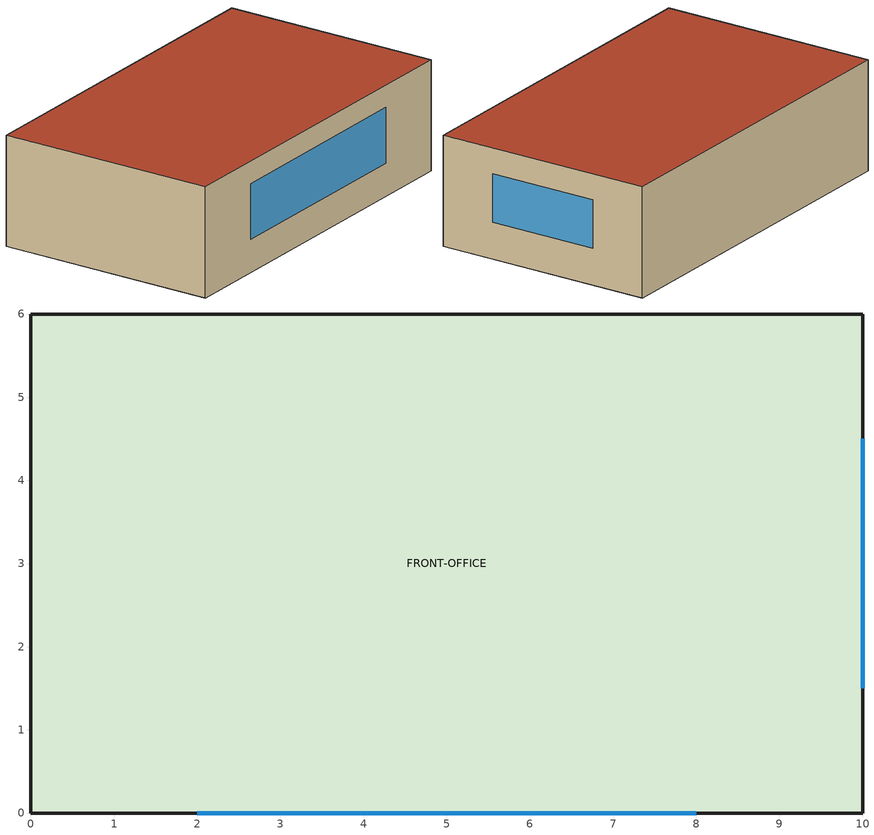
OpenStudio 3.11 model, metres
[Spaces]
FRONT-OFFICE
 floor ground: 0,0 10,0 10,6 0,6 z0
 wall outside: 10,0 0,0 0,6 10,6 10,0 z0:3
 window: 2,0 8,0 z0.9:2.4; 10,1.5 10,4.5 z1:2.3
 roof outside: 0,6 10,6 10,0 0,0 z3
[Building]
CLI Neighborhood Office
[BuildingStory]
01_OFFICE: Nominal Z Coordinate {m}=0
[ThermalZone]
FRONT-OFFICE Zone: Thermostat=FRONT-OFFICE Zone Thermostat; Use Ideal Air Loads=Yes
[Sizing:Zone]
FRONT-OFFICE Zone: Zone Cooling Design Supply Air Temperature Input Method=SupplyAirTemperature; Zone Cooling Design Supply Air Temperature {C}=14; Zone Cooling Design Supply Air Temperature Difference {deltaC}=11.11; Zone Heating Design Supply Air Temperature Input Method=SupplyAirTemperature; Zone Heating Design Supply Air Temperature {C}=40; Zone Heating Design Supply Air Temperature Difference {deltaC}=11.11; Zone Cooling Design Supply Air Humidity Ratio {kg-H2O/kg-air}=0.0085; Zone Heating Design Supply Air Humidity Ratio {kg-H2O/kg-air}=0.008; Cooling Design Air Flow Method=DesignDay; Heating Design Air Flow Method=DesignDay; Account for Dedicated Outdoor Air System=No; Dedicated Outdoor Air System Control Strategy=NeutralSupplyAir; Dedicated Outdoor Air Low Setpoint Temperature for Design {C}=autosize; Dedicated Outdoor Air High Setpoint Temperature for Design {C}=autosize; Zone Load Sizing Method=Sensible Load Only No Latent Load; Zone Latent Cooling Design Supply Air Humidity Ratio Input Method=HumidityRatioDifference; Zone Cooling Design Supply Air Humidity Ratio Difference {kgWater/kgDryAir}=0.005; Zone Latent Heating Design Supply Air Humidity Ratio Input Method=HumidityRatioDifference; Zone Humidification Design Supply Air Humidity Ratio Difference {kgWater/kgDryAir}=0.005; Sizing Option=Coincident; Heating Coil Sizing Method=None; Maximum Heating Capacity To Cooling Load Sizing Ratio {W/W}=1
[Space]
FRONT-OFFICE: Space Type=TASK01 Small Office Type; Building Story=01_OFFICE; Thermal Zone=FRONT-OFFICE Zone; Part of Total Floor Area=Yes
[SpaceType]
TASK01 Small Office Type
[People:Definition]
TASK01 Small Office Type People Definition: Number of People Calculation Method=People/Area; People per Space Floor Area {person/m2}=0.035; Fraction Radiant=0.3
[People]
TASK01 Small Office Type People: People Definition=TASK01 Small Office Type People Definition; Space or SpaceType=TASK01 Small Office Type; Number of People Schedule=TASK01 Office Occupancy; Clothing Insulation Calculation Method=ClothingInsulationSchedule; Multiplier=1
[Lights:Definition]
TASK01 Small Office Type Lights Definition: Design Level Calculation Method=Watts/Area; Watts per Space Floor Area {W/m2}=7.5
[Lights]
TASK01 Small Office Type Lights: Lights Definition=TASK01 Small Office Type Lights Definition; Space or SpaceType=TASK01 Small Office Type; Schedule=TASK01 Office Loads; Fraction Replaceable=1
[ElectricEquipment:Definition]
TASK01 Small Office Type Equipment Definition: Design Level Calculation Method=Watts/Area; Watts per Space Floor Area {W/m2}=8
[ElectricEquipment]
TASK01 Small Office Type Equipment: Electric Equipment Definition=TASK01 Small Office Type Equipment Definition; Space or SpaceType=TASK01 Small Office Type; Schedule=TASK01 Office Loads
[ThermostatSetpoint:DualSetpoint]
FRONT-OFFICE Zone Thermostat: Heating Setpoint Temperature Schedule=FRONT-OFFICE Zone Heating Setpoint; Cooling Setpoint Temperature Schedule=FRONT-OFFICE Zone Cooling Setpoint
[Schedule:Constant]
Name | Value
TASK01 Office Occupancy | 0.55
TASK01 Office Loads | 0.85
FRONT-OFFICE Zone Heating Setpoint | 20
FRONT-OFFICE Zone Cooling Setpoint | 25
